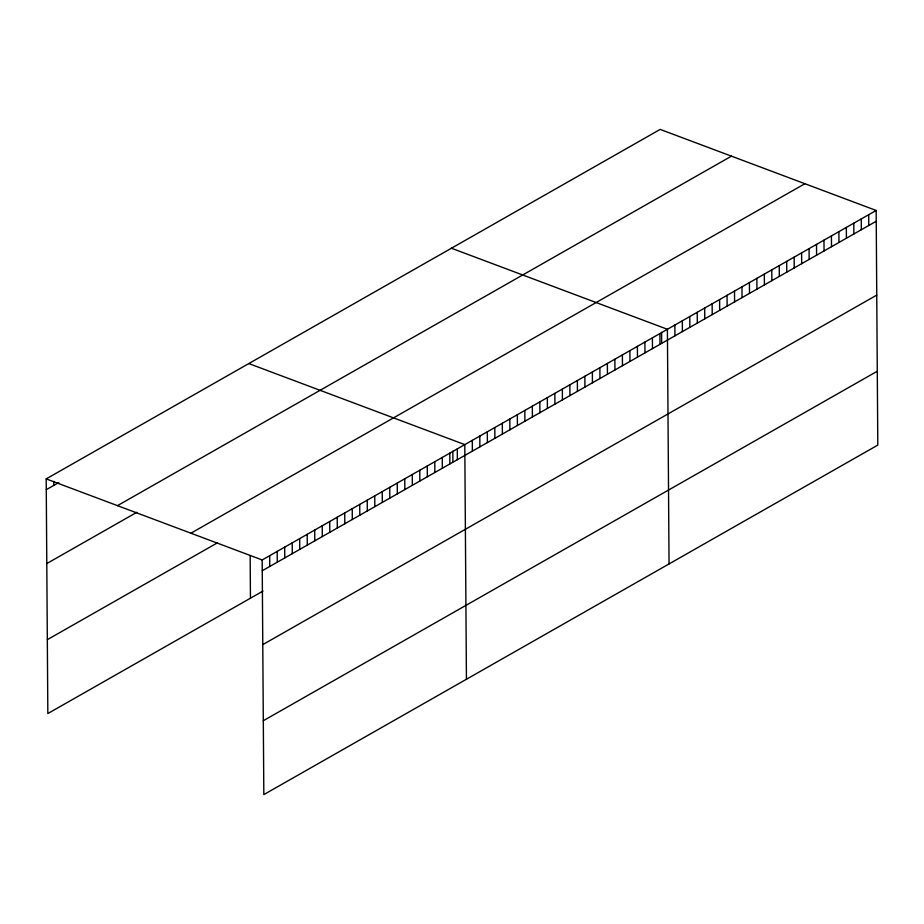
<?xml version="1.0" encoding="UTF-8"?>
<svg xmlns="http://www.w3.org/2000/svg" width="924" height="924" viewBox="0 0 924 924"><rect width="100%" height="100%" fill="white"/><g stroke="black" fill="none" stroke-linecap="round" stroke-linejoin="round"><path stroke-width="1.39" d="M262.959 591.083L47.84 713.547L46.2 478.898L660.175 129.406L876.16 210.453L877.8 445.102L263.825 794.594L262.185 559.956L876.16 210.453M46.281 489.685L58.778 482.559M117.475 505.647L731.45 156.156M46.789 563.559L136.844 512.3M190.91 533.206L804.885 183.714M47.32 639.674L217.417 542.85M262.254 570.743L876.241 221.24M262.774 644.617L876.749 295.114M263.305 720.72L877.28 371.229M451.432 248.233L667.405 329.291L669.045 563.929M248.81 363.571L464.795 444.617L466.435 679.267M46.2 478.898L262.185 559.956M868.71 214.703L868.779 225.479M861.249 218.942L861.33 229.73M853.799 223.192L853.868 233.968M846.338 227.431L846.419 238.219M838.888 231.681L838.957 242.458M831.427 235.92L831.508 246.708M823.977 240.159L824.046 250.947M816.516 244.41L816.597 255.197M809.066 248.648L809.135 259.436M801.605 252.899L801.686 263.675M794.155 257.138L794.224 267.925M786.694 261.388L786.774 272.164M779.244 265.627L779.313 276.415M771.783 269.877L771.863 280.653M764.333 274.116L764.402 284.904M756.871 278.355L756.952 289.143M749.422 282.605L749.491 293.382M741.96 286.844L742.041 297.632M734.511 291.095L734.58 301.871M727.049 295.334L727.13 306.121M719.6 299.584L719.669 310.36M712.138 303.823L712.219 314.61M704.689 308.073L704.758 318.849M697.227 312.312L697.308 323.1M689.778 316.551L689.847 327.339M682.316 320.801L682.397 331.577M674.866 325.04L674.936 335.828M661.596 332.386L661.665 342.943M659.909 333.564L659.979 344.34M652.402 337.826L652.471 348.614M644.894 342.099L644.975 352.887M637.387 346.373L637.468 357.161M629.891 350.646L629.96 361.423M622.383 354.92L622.464 365.696M614.876 359.193L614.957 369.97M607.38 363.455L607.449 374.243M599.872 367.729L599.942 378.517M592.365 372.002L592.446 382.79M584.857 376.276L584.938 387.064M577.361 380.549L577.431 391.326M569.854 384.823L569.935 395.599M562.346 389.085L562.427 399.873M554.85 393.358L554.92 404.146M547.343 397.632L547.412 408.42M539.835 401.905L539.916 412.693M532.328 406.179L532.409 416.955M524.832 410.452L524.901 421.228M517.324 414.726L517.405 425.502M509.817 418.988L509.898 429.776M502.321 423.261L502.39 434.049M494.814 427.535L494.883 438.322M487.306 431.808L487.387 442.584M479.81 436.082L479.879 446.858M472.303 440.355L472.372 451.131M457.288 448.891L457.368 459.678M452.841 451.212L452.922 461.769M449.792 453.164L449.861 463.952M442.284 457.438L442.353 468.214M434.777 461.711L434.858 472.487M427.281 465.985L427.35 476.761M419.773 470.247L419.843 481.034M412.266 474.52L412.347 485.308M404.758 478.794L404.839 489.581M397.262 483.067L397.332 493.855M389.755 487.341L389.824 498.117M382.247 491.614L382.328 502.39M374.751 495.876L374.821 506.664M367.244 500.15L367.313 510.937M359.736 504.423L359.817 515.211M352.229 508.697L352.31 519.484M344.733 512.97L344.802 523.746M337.225 517.244L337.295 528.02M329.718 521.517L329.799 532.293M322.222 525.779L322.291 536.567M314.714 530.053L314.784 540.84M307.207 534.326L307.288 545.114M299.699 538.6L299.78 549.376M292.203 542.873L292.273 553.649M284.696 547.147L284.765 557.923M277.188 551.409L277.269 562.196M269.692 555.682L269.762 566.47M250.161 555.994L250.45 598.209M53.754 481.369L53.777 485.412"/></g></svg>
